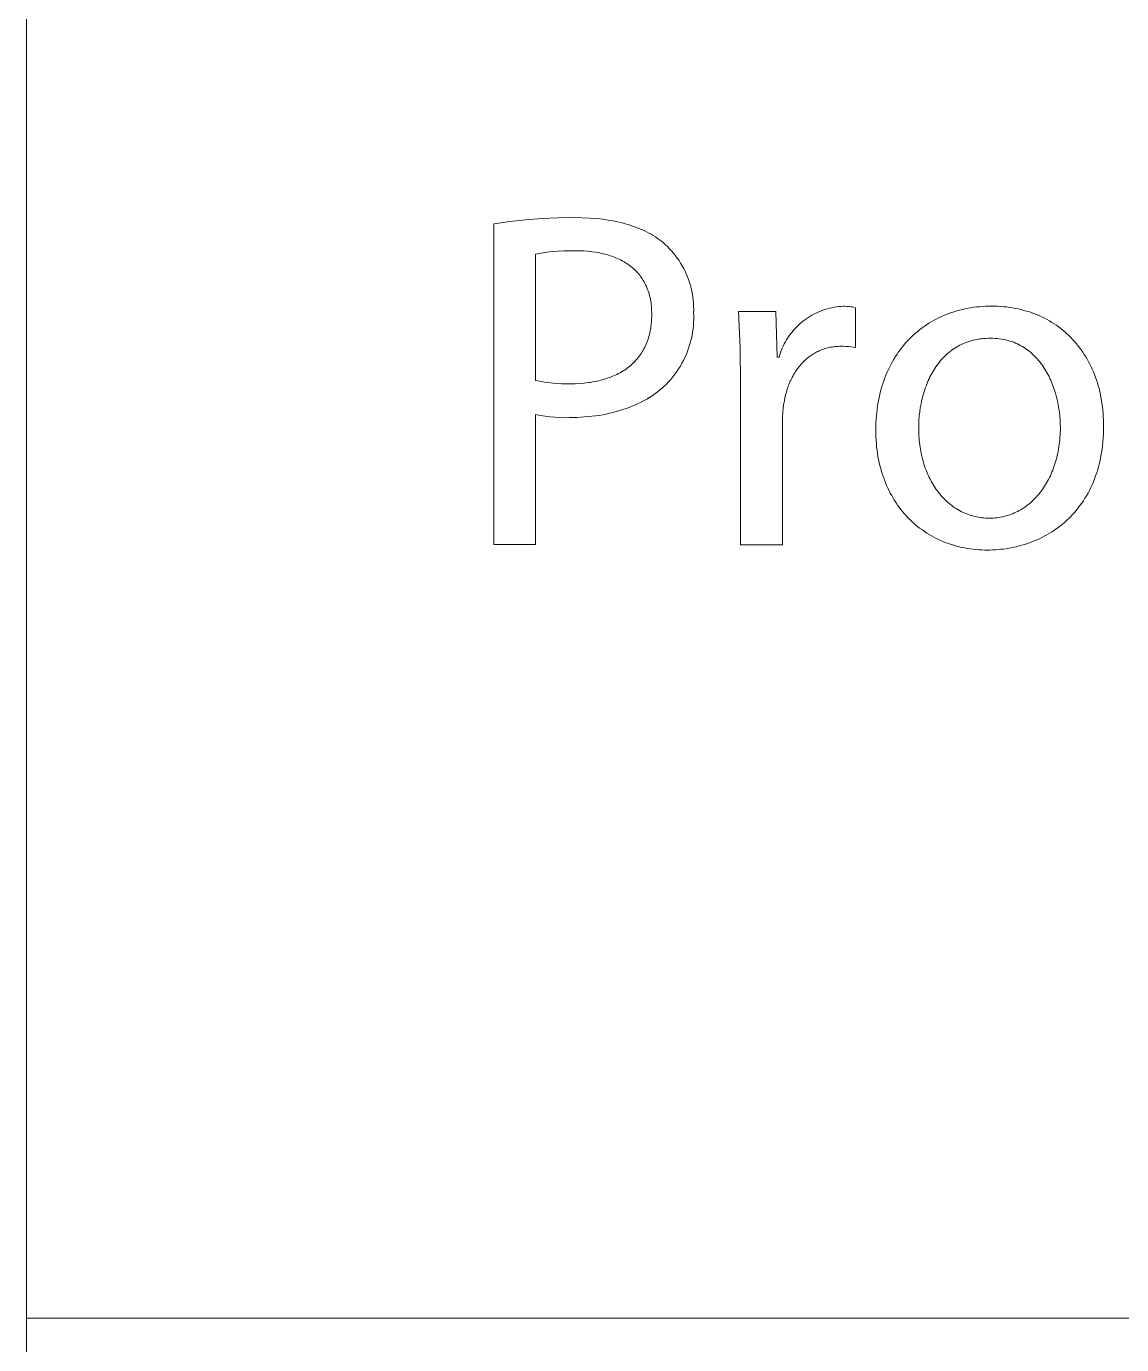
# Model space of a CAD drawing. Header units: millimetres. Extents: x 974 to 5700, y -47 to 3256.
# Drawn here: x 3913.9 to 4021.6, y 82.9 to 212.3 of the extents above; entities that cross this region are included whole.
import ezdxf

# ---------------------------------------------------------------- set-up
doc = ezdxf.new("R2010")
doc.units = ezdxf.units.MM
doc.header["$MEASUREMENT"] = 0
doc.layers.add('Domyślny', color=7, linetype='Continuous', true_color=0x000000)

msp = doc.modelspace()

# ---------------------------------------------------------------- linework, layer by layer
at = {"layer": 'Domyślny', "color": 18, "lineweight": 15, "true_color": 0x000000}
for p, q in [((3913.94, -46.62), (3913.94, 481.76)), ((3959.87, 192.93), (3961.44, 193.16)), ((3959.87, 161.42), (3959.87, 192.93)), ((3961.44, 193.16), (3963.02, 193.33)), ((3963.02, 193.33), (3964.6, 193.46)), ((3964.6, 193.46), (3966.19, 193.53)), ((3966.19, 193.53), (3967.78, 193.54)), ((3967.78, 193.54), (3968.53, 193.53)), ((3968.53, 193.53), (3969.25, 193.5)), ((3969.25, 193.5), (3969.95, 193.45)), ((3969.95, 193.45), (3970.29, 193.41)), ((3970.29, 193.41), (3970.63, 193.37)), ((3970.63, 193.37), (3970.95, 193.32)), ((3970.95, 193.32), (3971.28, 193.27)), ((3971.28, 193.27), (3971.59, 193.21)), ((3971.59, 193.21), (3971.9, 193.15)), ((3971.9, 193.15), (3972.2, 193.09)), ((3972.2, 193.09), (3972.49, 193.01)), ((3972.49, 193.01), (3972.78, 192.94)), ((3972.78, 192.94), (3973.07, 192.85)), ((3973.07, 192.85), (3973.34, 192.77)), ((3973.34, 192.77), (3973.61, 192.68)), ((3973.61, 192.68), (3973.88, 192.58)), ((3973.88, 192.58), (3974.13, 192.48)), ((3974.13, 192.48), (3974.38, 192.37)), ((3974.38, 192.37), (3974.63, 192.26)), ((3974.63, 192.26), (3974.86, 192.14)), ((3974.86, 192.14), (3975.1, 192.02)), ((3975.1, 192.02), (3975.32, 191.9)), ((3975.32, 191.9), (3975.54, 191.77)), ((3975.54, 191.77), (3975.75, 191.64)), ((3975.75, 191.64), (3975.96, 191.5)), ((3975.96, 191.5), (3976.16, 191.36)), ((3976.16, 191.36), (3976.35, 191.21)), ((3976.35, 191.21), (3976.54, 191.06)), ((3976.54, 191.06), (3976.72, 190.9)), ((3976.72, 190.9), (3976.93, 190.7)), ((3976.93, 190.7), (3977.14, 190.48)), ((3977.14, 190.48), (3977.34, 190.26)), ((3964.53, 190.04), (3963.98, 189.94)), ((3963.98, 189.94), (3963.98, 177.55)), ((3965.08, 190.13), (3964.53, 190.04)), ((3965.64, 190.2), (3965.08, 190.13)), ((3966.19, 190.25), (3965.64, 190.2)), ((3966.75, 190.28), (3966.19, 190.25)), ((3967.31, 190.29), (3966.75, 190.28)), ((3967.87, 190.29), (3967.31, 190.29)), ((3968.29, 190.28), (3967.87, 190.29)), ((3968.7, 190.26), (3968.29, 190.28)), ((3969.1, 190.23), (3968.7, 190.26)), ((3969.49, 190.19), (3969.1, 190.23)), ((3969.88, 190.14), (3969.49, 190.19)), ((3970.06, 190.11), (3969.88, 190.14)), ((3970.25, 190.07), (3970.06, 190.11)), ((3970.43, 190.03), (3970.25, 190.07)), ((3970.61, 189.99), (3970.43, 190.03)), ((3970.78, 189.95), (3970.61, 189.99)), ((3970.96, 189.9), (3970.78, 189.95)), ((3971.13, 189.85), (3970.96, 189.9)), ((3971.3, 189.8), (3971.13, 189.85)), ((3971.46, 189.75), (3971.3, 189.8)), ((3971.62, 189.69), (3971.46, 189.75)), ((3971.78, 189.63), (3971.62, 189.69)), ((3971.94, 189.56), (3971.78, 189.63)), ((3972.09, 189.49), (3971.94, 189.56)), ((3972.24, 189.42), (3972.09, 189.49)), ((3972.39, 189.35), (3972.24, 189.42)), ((3972.53, 189.27), (3972.39, 189.35)), ((3972.67, 189.19), (3972.53, 189.27)), ((3972.81, 189.11), (3972.67, 189.19)), ((3972.95, 189.02), (3972.81, 189.11)), ((3977.34, 190.26), (3977.54, 190.04)), ((3977.54, 190.04), (3977.72, 189.8)), ((3977.72, 189.8), (3977.9, 189.56)), ((3977.9, 189.56), (3978.07, 189.32)), ((3978.07, 189.32), (3978.23, 189.06)), ((3978.23, 189.06), (3978.38, 188.81)), ((3973.08, 188.93), (3972.95, 189.02)), ((3973.21, 188.84), (3973.08, 188.93)), ((3973.33, 188.74), (3973.21, 188.84)), ((3973.45, 188.65), (3973.33, 188.74)), ((3973.57, 188.54), (3973.45, 188.65)), ((3973.69, 188.44), (3973.57, 188.54)), ((3973.8, 188.33), (3973.69, 188.44)), ((3973.91, 188.22), (3973.8, 188.33)), ((3974.01, 188.11), (3973.91, 188.22)), ((3974.11, 187.99), (3974.01, 188.11)), ((3974.21, 187.87), (3974.11, 187.99)), ((3974.3, 187.75), (3974.21, 187.87)), ((3974.39, 187.62), (3974.3, 187.75)), ((3978.38, 188.81), (3978.53, 188.55)), ((3978.53, 188.55), (3978.66, 188.28)), ((3978.66, 188.28), (3978.78, 188.01)), ((3978.78, 188.01), (3978.9, 187.73)), ((3978.9, 187.73), (3979, 187.45)), ((3974.48, 187.49), (3974.39, 187.62)), ((3974.56, 187.36), (3974.48, 187.49)), ((3974.64, 187.22), (3974.56, 187.36)), ((3974.72, 187.08), (3974.64, 187.22)), ((3974.79, 186.94), (3974.72, 187.08)), ((3974.86, 186.79), (3974.79, 186.94)), ((3974.92, 186.65), (3974.86, 186.79)), ((3974.98, 186.49), (3974.92, 186.65)), ((3975.04, 186.34), (3974.98, 186.49)), ((3979, 187.45), (3979.1, 187.17)), ((3979.1, 187.17), (3979.19, 186.88)), ((3979.19, 186.88), (3979.26, 186.6)), ((3979.26, 186.6), (3979.33, 186.3)), ((3975.09, 186.18), (3975.04, 186.34)), ((3975.14, 186.02), (3975.09, 186.18)), ((3975.18, 185.86), (3975.14, 186.02)), ((3975.22, 185.69), (3975.18, 185.86)), ((3975.26, 185.52), (3975.22, 185.69)), ((3975.29, 185.34), (3975.26, 185.52)), ((3975.32, 185.17), (3975.29, 185.34)), ((3975.34, 184.99), (3975.32, 185.17)), ((3979.33, 186.3), (3979.38, 186.01)), ((3979.38, 186.01), (3979.43, 185.72)), ((3979.43, 185.72), (3979.46, 185.42)), ((3979.46, 185.42), (3979.49, 185.12)), ((3975.36, 184.8), (3975.34, 184.99)), ((3975.37, 184.62), (3975.36, 184.8)), ((3975.38, 184.43), (3975.37, 184.62)), ((3975.39, 184.23), (3975.38, 184.43)), ((3975.39, 184.04), (3975.39, 184.23)), ((3975.39, 183.83), (3975.39, 184.04)), ((3979.49, 185.12), (3979.5, 184.82)), ((3979.5, 184.82), (3979.51, 184.53)), ((3979.51, 184.53), (3979.5, 184.23)), ((3979.5, 184.23), (3979.51, 183.9)), ((3979.51, 183.9), (3979.51, 183.58)), ((3984.07, 180.74), (3983.92, 184.32)), ((3983.92, 184.32), (3987.57, 184.32)), ((3987.57, 184.32), (3987.71, 179.83)), ((3990.92, 183.83), (3991.13, 183.95)), ((3991.13, 183.95), (3991.33, 184.06)), ((3991.33, 184.06), (3991.54, 184.17)), ((3991.54, 184.17), (3991.75, 184.26)), ((3991.75, 184.26), (3991.97, 184.35)), ((3991.97, 184.35), (3992.19, 184.44)), ((3992.19, 184.44), (3992.41, 184.51)), ((3992.41, 184.51), (3992.63, 184.58)), ((3992.63, 184.58), (3992.86, 184.64)), ((3992.86, 184.64), (3993.08, 184.69)), ((3993.08, 184.69), (3993.31, 184.74)), ((3993.31, 184.74), (3993.54, 184.77)), ((3993.54, 184.77), (3993.77, 184.8)), ((3993.77, 184.8), (3994.01, 184.82)), ((3994.01, 184.82), (3994.24, 184.83)), ((3994.24, 184.83), (3994.41, 184.83)), ((3994.41, 184.83), (3994.58, 184.82)), ((3994.58, 184.82), (3994.75, 184.81)), ((3994.75, 184.81), (3994.92, 184.78)), ((3994.92, 184.78), (3995.09, 184.76)), ((3995.09, 184.76), (3995.25, 184.73)), ((3995.25, 184.73), (3995.42, 184.69)), ((3995.42, 184.69), (3995.42, 180.77)), ((4003.82, 183.81), (4004.07, 183.92)), ((4004.07, 183.92), (4004.33, 184.02)), ((4004.33, 184.02), (4004.58, 184.12)), ((4004.58, 184.12), (4004.84, 184.21)), ((4004.84, 184.21), (4005.11, 184.3)), ((4005.11, 184.3), (4005.37, 184.38)), ((4005.37, 184.38), (4005.64, 184.45)), ((4005.64, 184.45), (4005.91, 184.52)), ((4005.91, 184.52), (4006.19, 184.58)), ((4006.19, 184.58), (4006.47, 184.64)), ((4006.47, 184.64), (4006.75, 184.68)), ((4006.75, 184.68), (4007.03, 184.73)), ((4007.03, 184.73), (4007.31, 184.76)), ((4007.31, 184.76), (4007.6, 184.79)), ((4007.6, 184.79), (4007.89, 184.81)), ((4007.89, 184.81), (4008.18, 184.83)), ((4008.18, 184.83), (4008.48, 184.84)), ((4008.48, 184.84), (4008.77, 184.84)), ((4008.77, 184.84), (4009.08, 184.84)), ((4009.08, 184.84), (4009.38, 184.83)), ((4009.38, 184.83), (4009.68, 184.81)), ((4009.68, 184.81), (4009.98, 184.79)), ((4009.98, 184.79), (4010.27, 184.76)), ((4010.27, 184.76), (4010.56, 184.72)), ((4010.56, 184.72), (4010.85, 184.68)), ((4010.85, 184.68), (4011.13, 184.62)), ((4011.13, 184.62), (4011.41, 184.57)), ((4011.41, 184.57), (4011.69, 184.5)), ((4011.69, 184.5), (4011.96, 184.43)), ((4011.96, 184.43), (4012.23, 184.36)), ((4012.23, 184.36), (4012.5, 184.27)), ((4012.5, 184.27), (4012.76, 184.18)), ((4012.76, 184.18), (4013.01, 184.09)), ((4013.01, 184.09), (4013.27, 183.99)), ((4013.27, 183.99), (4013.52, 183.88)), ((4013.52, 183.88), (4013.76, 183.77)), ((3975.25, 182.48), (3975.29, 182.66)), ((3975.29, 182.66), (3975.31, 182.85)), ((3975.31, 182.85), (3975.34, 183.04)), ((3975.34, 183.04), (3975.36, 183.24)), ((3975.36, 183.24), (3975.37, 183.43)), ((3975.37, 183.43), (3975.38, 183.63)), ((3975.38, 183.63), (3975.39, 183.83)), ((3979.45, 182.61), (3979.4, 182.29)), ((3979.48, 182.93), (3979.45, 182.61)), ((3979.5, 183.26), (3979.48, 182.93)), ((3979.51, 183.58), (3979.5, 183.26)), ((3989.33, 182.48), (3989.48, 182.65)), ((3989.48, 182.65), (3989.64, 182.82)), ((3989.64, 182.82), (3989.81, 182.98)), ((3989.81, 182.98), (3989.98, 183.14)), ((3989.98, 183.14), (3990.16, 183.29)), ((3990.16, 183.29), (3990.35, 183.44)), ((3990.35, 183.44), (3990.53, 183.57)), ((3990.53, 183.57), (3990.73, 183.71)), ((3990.73, 183.71), (3990.92, 183.83)), ((4001.73, 182.54), (4001.95, 182.7)), ((4001.95, 182.7), (4002.17, 182.86)), ((4002.17, 182.86), (4002.39, 183.01)), ((4002.39, 183.01), (4002.62, 183.16)), ((4002.62, 183.16), (4002.86, 183.3)), ((4002.86, 183.3), (4003.09, 183.44)), ((4003.09, 183.44), (4003.33, 183.57)), ((4003.33, 183.57), (4003.57, 183.69)), ((4003.57, 183.69), (4003.82, 183.81)), ((4013.76, 183.77), (4014, 183.65)), ((4014, 183.65), (4014.24, 183.52)), ((4014.24, 183.52), (4014.47, 183.39)), ((4014.47, 183.39), (4014.7, 183.25)), ((4014.7, 183.25), (4014.93, 183.11)), ((4014.93, 183.11), (4015.15, 182.96)), ((4015.15, 182.96), (4015.36, 182.81)), ((4015.36, 182.81), (4015.58, 182.65)), ((4015.58, 182.65), (4015.78, 182.48)), ((3974.84, 181.11), (3974.91, 181.27)), ((3974.91, 181.27), (3974.97, 181.44)), ((3974.97, 181.44), (3975.03, 181.6)), ((3975.03, 181.6), (3975.08, 181.77)), ((3975.08, 181.77), (3975.13, 181.95)), ((3975.13, 181.95), (3975.18, 182.12)), ((3975.18, 182.12), (3975.22, 182.3)), ((3975.22, 182.3), (3975.25, 182.48)), ((3979.2, 181.34), (3979.11, 181.03)), ((3979.28, 181.65), (3979.2, 181.34)), ((3979.35, 181.97), (3979.28, 181.65)), ((3979.4, 182.29), (3979.35, 181.97)), ((3988.41, 181.13), (3988.52, 181.34)), ((3988.52, 181.34), (3988.64, 181.54)), ((3988.64, 181.54), (3988.76, 181.74)), ((3988.76, 181.74), (3988.89, 181.93)), ((3988.89, 181.93), (3989.03, 182.12)), ((3989.03, 182.12), (3989.18, 182.3)), ((3989.18, 182.3), (3989.33, 182.48)), ((4000.34, 181.23), (4000.53, 181.43)), ((4000.53, 181.43), (4000.72, 181.63)), ((4000.72, 181.63), (4000.91, 181.83)), ((4000.91, 181.83), (4001.11, 182.01)), ((4001.11, 182.01), (4001.31, 182.19)), ((4001.31, 182.19), (4001.52, 182.37)), ((4001.52, 182.37), (4001.73, 182.54)), ((4006.39, 181.32), (4006.2, 181.25)), ((4006.58, 181.38), (4006.39, 181.32)), ((4006.77, 181.44), (4006.58, 181.38)), ((4006.96, 181.49), (4006.77, 181.44)), ((4007.16, 181.54), (4006.96, 181.49)), ((4007.37, 181.58), (4007.16, 181.54)), ((4007.58, 181.62), (4007.37, 181.58)), ((4007.79, 181.64), (4007.58, 181.62)), ((4008, 181.67), (4007.79, 181.64)), ((4008.22, 181.68), (4008, 181.67)), ((4008.45, 181.69), (4008.22, 181.68)), ((4008.68, 181.7), (4008.45, 181.69)), ((4008.91, 181.69), (4008.68, 181.7)), ((4009.13, 181.68), (4008.91, 181.69)), ((4009.35, 181.66), (4009.13, 181.68)), ((4009.57, 181.64), (4009.35, 181.66)), ((4009.78, 181.61), (4009.57, 181.64)), ((4009.98, 181.57), (4009.78, 181.61)), ((4010.19, 181.53), (4009.98, 181.57)), ((4010.39, 181.48), (4010.19, 181.53)), ((4010.58, 181.42), (4010.39, 181.48)), ((4010.77, 181.36), (4010.58, 181.42)), ((4010.96, 181.29), (4010.77, 181.36)), ((4011.14, 181.22), (4010.96, 181.29)), ((4015.78, 182.48), (4015.98, 182.31)), ((4015.98, 182.31), (4016.18, 182.14)), ((4016.18, 182.14), (4016.38, 181.95)), ((4016.38, 181.95), (4016.56, 181.77)), ((4016.56, 181.77), (4016.75, 181.58)), ((4016.75, 181.58), (4016.93, 181.38)), ((4016.93, 181.38), (4017.1, 181.18)), ((3974.18, 179.95), (3974.27, 180.08)), ((3974.27, 180.08), (3974.37, 180.22)), ((3974.37, 180.22), (3974.46, 180.36)), ((3974.46, 180.36), (3974.54, 180.5)), ((3974.54, 180.5), (3974.62, 180.65)), ((3974.62, 180.65), (3974.7, 180.8)), ((3974.7, 180.8), (3974.77, 180.96)), ((3974.77, 180.96), (3974.84, 181.11)), ((3978.79, 180.11), (3978.65, 179.81)), ((3978.91, 180.41), (3978.79, 180.11)), ((3979.01, 180.72), (3978.91, 180.41)), ((3979.11, 181.03), (3979.01, 180.72)), ((3984.1, 177.17), (3984.07, 180.74)), ((3987.9, 179.83), (3987.96, 180.05)), ((3987.96, 180.05), (3988.04, 180.27)), ((3988.04, 180.27), (3988.12, 180.49)), ((3988.12, 180.49), (3988.21, 180.71)), ((3988.21, 180.71), (3988.31, 180.92)), ((3988.31, 180.92), (3988.41, 181.13)), ((3990.99, 179.97), (3990.89, 179.89)), ((3991.09, 180.04), (3990.99, 179.97)), ((3991.19, 180.1), (3991.09, 180.04)), ((3991.3, 180.17), (3991.19, 180.1)), ((3991.4, 180.23), (3991.3, 180.17)), ((3991.51, 180.29), (3991.4, 180.23)), ((3991.62, 180.35), (3991.51, 180.29)), ((3991.73, 180.4), (3991.62, 180.35)), ((3991.85, 180.46), (3991.73, 180.4)), ((3991.96, 180.51), (3991.85, 180.46)), ((3992.08, 180.55), (3991.96, 180.51)), ((3992.2, 180.6), (3992.08, 180.55)), ((3992.32, 180.64), (3992.2, 180.6)), ((3992.44, 180.68), (3992.32, 180.64)), ((3992.56, 180.71), (3992.44, 180.68)), ((3992.68, 180.74), (3992.56, 180.71)), ((3992.81, 180.77), (3992.68, 180.74)), ((3992.93, 180.8), (3992.81, 180.77)), ((3993.06, 180.82), (3992.93, 180.8)), ((3993.19, 180.84), (3993.06, 180.82)), ((3993.32, 180.86), (3993.19, 180.84)), ((3993.45, 180.87), (3993.32, 180.86)), ((3993.58, 180.89), (3993.45, 180.87)), ((3993.72, 180.89), (3993.58, 180.89)), ((3993.85, 180.9), (3993.72, 180.89)), ((3993.99, 180.9), (3993.85, 180.9)), ((3994.23, 180.9), (3993.99, 180.9)), ((3994.47, 180.89), (3994.23, 180.9)), ((3994.71, 180.87), (3994.47, 180.89)), ((3994.95, 180.85), (3994.71, 180.87)), ((3995.18, 180.81), (3994.95, 180.85)), ((3995.42, 180.77), (3995.18, 180.81)), ((3999.33, 179.89), (3999.49, 180.13)), ((3999.49, 180.13), (3999.65, 180.36)), ((3999.65, 180.36), (3999.82, 180.59)), ((3999.82, 180.59), (3999.99, 180.81)), ((3999.99, 180.81), (4000.16, 181.02)), ((4000.16, 181.02), (4000.34, 181.23)), ((4004.29, 180.03), (4004.15, 179.9)), ((4004.43, 180.16), (4004.29, 180.03)), ((4004.57, 180.28), (4004.43, 180.16)), ((4004.72, 180.4), (4004.57, 180.28)), ((4004.87, 180.51), (4004.72, 180.4)), ((4005.02, 180.62), (4004.87, 180.51)), ((4005.18, 180.73), (4005.02, 180.62)), ((4005.34, 180.83), (4005.18, 180.73)), ((4005.5, 180.92), (4005.34, 180.83)), ((4005.67, 181.01), (4005.5, 180.92)), ((4005.84, 181.09), (4005.67, 181.01)), ((4006.02, 181.17), (4005.84, 181.09)), ((4006.2, 181.25), (4006.02, 181.17)), ((4011.32, 181.14), (4011.14, 181.22)), ((4011.49, 181.05), (4011.32, 181.14)), ((4011.66, 180.96), (4011.49, 181.05)), ((4011.83, 180.87), (4011.66, 180.96)), ((4011.99, 180.77), (4011.83, 180.87)), ((4012.15, 180.66), (4011.99, 180.77)), ((4012.3, 180.55), (4012.15, 180.66)), ((4012.45, 180.44), (4012.3, 180.55)), ((4012.6, 180.32), (4012.45, 180.44)), ((4012.74, 180.2), (4012.6, 180.32)), ((4012.88, 180.07), (4012.74, 180.2)), ((4013.01, 179.94), (4012.88, 180.07)), ((4017.1, 181.18), (4017.27, 180.97)), ((4017.27, 180.97), (4017.43, 180.76)), ((4017.43, 180.76), (4017.59, 180.54)), ((4017.59, 180.54), (4017.75, 180.32)), ((4017.75, 180.32), (4017.89, 180.09)), ((4017.89, 180.09), (4018.04, 179.86)), ((3972.72, 178.57), (3972.86, 178.67)), ((3972.86, 178.67), (3973, 178.77)), ((3973, 178.77), (3973.13, 178.87)), ((3973.13, 178.87), (3973.26, 178.98)), ((3973.26, 178.98), (3973.39, 179.09)), ((3973.39, 179.09), (3973.51, 179.2)), ((3973.51, 179.2), (3973.63, 179.32)), ((3973.63, 179.32), (3973.75, 179.44)), ((3973.75, 179.44), (3973.86, 179.56)), ((3973.86, 179.56), (3973.97, 179.68)), ((3973.97, 179.68), (3974.07, 179.81)), ((3974.07, 179.81), (3974.18, 179.95)), ((3978.03, 178.68), (3977.85, 178.41)), ((3978.2, 178.95), (3978.03, 178.68)), ((3978.36, 179.24), (3978.2, 178.95)), ((3978.51, 179.52), (3978.36, 179.24)), ((3978.65, 179.81), (3978.51, 179.52)), ((3987.71, 179.83), (3987.9, 179.83)), ((3989.73, 178.73), (3989.66, 178.62)), ((3989.81, 178.83), (3989.73, 178.73)), ((3989.89, 178.93), (3989.81, 178.83)), ((3989.97, 179.03), (3989.89, 178.93)), ((3990.06, 179.13), (3989.97, 179.03)), ((3990.14, 179.22), (3990.06, 179.13)), ((3990.23, 179.31), (3990.14, 179.22)), ((3990.32, 179.4), (3990.23, 179.31)), ((3990.41, 179.49), (3990.32, 179.4)), ((3990.5, 179.58), (3990.41, 179.49)), ((3990.59, 179.66), (3990.5, 179.58)), ((3990.69, 179.74), (3990.59, 179.66)), ((3990.79, 179.82), (3990.69, 179.74)), ((3990.89, 179.89), (3990.79, 179.82)), ((3998.64, 178.63), (3998.77, 178.89)), ((3998.77, 178.89), (3998.9, 179.15)), ((3998.9, 179.15), (3999.04, 179.4)), ((3999.04, 179.4), (3999.18, 179.65)), ((3999.18, 179.65), (3999.33, 179.89)), ((4003.2, 178.73), (4003.1, 178.57)), ((4003.31, 178.89), (4003.2, 178.73)), ((4003.42, 179.04), (4003.31, 178.89)), ((4003.53, 179.19), (4003.42, 179.04)), ((4003.65, 179.34), (4003.53, 179.19)), ((4003.77, 179.49), (4003.65, 179.34)), ((4003.89, 179.63), (4003.77, 179.49)), ((4004.02, 179.77), (4003.89, 179.63)), ((4004.15, 179.9), (4004.02, 179.77)), ((4013.14, 179.8), (4013.01, 179.94)), ((4013.27, 179.66), (4013.14, 179.8)), ((4013.39, 179.52), (4013.27, 179.66)), ((4013.51, 179.37), (4013.39, 179.52)), ((4013.63, 179.22), (4013.51, 179.37)), ((4013.74, 179.07), (4013.63, 179.22)), ((4013.85, 178.92), (4013.74, 179.07)), ((4013.96, 178.76), (4013.85, 178.92)), ((4014.06, 178.59), (4013.96, 178.76)), ((4018.04, 179.86), (4018.18, 179.63)), ((4018.18, 179.63), (4018.31, 179.39)), ((4018.31, 179.39), (4018.44, 179.14)), ((4018.44, 179.14), (4018.56, 178.89)), ((4018.56, 178.89), (4018.68, 178.64)), ((3963.98, 177.55), (3964.4, 177.46)), ((3964.4, 177.46), (3964.83, 177.39)), ((3964.83, 177.39), (3965.25, 177.33)), ((3969.38, 177.36), (3969.58, 177.4)), ((3969.58, 177.4), (3969.78, 177.43)), ((3969.78, 177.43), (3969.98, 177.47)), ((3969.98, 177.47), (3970.18, 177.52)), ((3970.18, 177.52), (3970.37, 177.56)), ((3970.37, 177.56), (3970.56, 177.61)), ((3970.56, 177.61), (3970.75, 177.67)), ((3970.75, 177.67), (3970.93, 177.73)), ((3970.93, 177.73), (3971.11, 177.79)), ((3971.11, 177.79), (3971.28, 177.85)), ((3971.28, 177.85), (3971.46, 177.92)), ((3971.46, 177.92), (3971.63, 177.99)), ((3971.63, 177.99), (3971.79, 178.06)), ((3971.79, 178.06), (3971.95, 178.14)), ((3971.95, 178.14), (3972.11, 178.22)), ((3972.11, 178.22), (3972.27, 178.3)), ((3972.27, 178.3), (3972.42, 178.39)), ((3972.42, 178.39), (3972.57, 178.48)), ((3972.57, 178.48), (3972.72, 178.57)), ((3977.05, 177.4), (3976.84, 177.18)), ((3977.26, 177.64), (3977.05, 177.4)), ((3977.47, 177.89), (3977.26, 177.64)), ((3977.67, 178.15), (3977.47, 177.89)), ((3977.85, 178.41), (3977.67, 178.15)), ((3989, 177.47), (3988.94, 177.34)), ((3989.06, 177.59), (3989, 177.47)), ((3989.11, 177.71), (3989.06, 177.59)), ((3989.18, 177.83), (3989.11, 177.71)), ((3989.24, 177.95), (3989.18, 177.83)), ((3989.3, 178.07), (3989.24, 177.95)), ((3989.37, 178.18), (3989.3, 178.07)), ((3989.44, 178.3), (3989.37, 178.18)), ((3989.51, 178.41), (3989.44, 178.3)), ((3989.58, 178.52), (3989.51, 178.41)), ((3989.66, 178.62), (3989.58, 178.52)), ((3998.09, 177.23), (3998.19, 177.52)), ((3998.19, 177.52), (3998.29, 177.81)), ((3998.29, 177.81), (3998.4, 178.08)), ((3998.4, 178.08), (3998.52, 178.36)), ((3998.52, 178.36), (3998.64, 178.63)), ((4002.56, 177.54), (4002.48, 177.36)), ((4002.64, 177.71), (4002.56, 177.54)), ((4002.73, 177.89), (4002.64, 177.71)), ((4002.82, 178.06), (4002.73, 177.89)), ((4002.91, 178.23), (4002.82, 178.06)), ((4003, 178.4), (4002.91, 178.23)), ((4003.1, 178.57), (4003, 178.4)), ((4014.15, 178.43), (4014.06, 178.59)), ((4014.25, 178.26), (4014.15, 178.43)), ((4014.34, 178.09), (4014.25, 178.26)), ((4014.43, 177.92), (4014.34, 178.09)), ((4014.51, 177.75), (4014.43, 177.92)), ((4014.59, 177.57), (4014.51, 177.75)), ((4014.67, 177.39), (4014.59, 177.57)), ((4014.74, 177.21), (4014.67, 177.39)), ((4018.68, 178.64), (4018.79, 178.38)), ((4018.79, 178.38), (4018.89, 178.12)), ((4018.89, 178.12), (4018.99, 177.85)), ((4018.99, 177.85), (4019.09, 177.58)), ((4019.09, 177.58), (4019.18, 177.31)), ((3965.25, 177.33), (3965.68, 177.28)), ((3965.68, 177.28), (3966.11, 177.24)), ((3966.11, 177.24), (3966.54, 177.22)), ((3966.54, 177.22), (3966.97, 177.22)), ((3966.97, 177.22), (3967.4, 177.22)), ((3967.4, 177.22), (3967.86, 177.23)), ((3967.86, 177.23), (3968.31, 177.25)), ((3968.31, 177.25), (3968.74, 177.29)), ((3968.74, 177.29), (3968.96, 177.31)), ((3968.96, 177.31), (3969.17, 177.34)), ((3969.17, 177.34), (3969.38, 177.36)), ((3975.68, 176.22), (3975.43, 176.05)), ((3975.93, 176.4), (3975.68, 176.22)), ((3976.16, 176.59), (3975.93, 176.4)), ((3976.4, 176.78), (3976.16, 176.59)), ((3976.62, 176.98), (3976.4, 176.78)), ((3976.84, 177.18), (3976.62, 176.98)), ((3984.1, 161.41), (3984.1, 177.17)), ((3988.54, 176.13), (3988.47, 175.84)), ((3988.62, 176.41), (3988.54, 176.13)), ((3988.7, 176.68), (3988.62, 176.41)), ((3988.74, 176.82), (3988.7, 176.68)), ((3988.79, 176.95), (3988.74, 176.82)), ((3988.84, 177.08), (3988.79, 176.95)), ((3988.89, 177.21), (3988.84, 177.08)), ((3988.94, 177.34), (3988.89, 177.21)), ((3997.76, 176.02), (3997.83, 176.33)), ((3997.83, 176.33), (3997.91, 176.64)), ((3997.91, 176.64), (3998, 176.94)), ((3998, 176.94), (3998.09, 177.23)), ((4002.09, 176.23), (4002.04, 176.04)), ((4002.15, 176.42), (4002.09, 176.23)), ((4002.21, 176.61), (4002.15, 176.42)), ((4002.27, 176.8), (4002.21, 176.61)), ((4002.34, 176.99), (4002.27, 176.8)), ((4002.41, 177.17), (4002.34, 176.99)), ((4002.48, 177.36), (4002.41, 177.17)), ((4014.81, 177.03), (4014.74, 177.21)), ((4014.88, 176.85), (4014.81, 177.03)), ((4014.94, 176.67), (4014.88, 176.85)), ((4015, 176.48), (4014.94, 176.67)), ((4015.06, 176.29), (4015, 176.48)), ((4015.16, 175.92), (4015.06, 176.29)), ((4019.18, 177.31), (4019.26, 177.03)), ((4019.26, 177.03), (4019.34, 176.74)), ((4019.34, 176.74), (4019.41, 176.46)), ((4019.41, 176.46), (4019.47, 176.17)), ((4019.47, 176.17), (4019.53, 175.87)), ((3972.87, 174.79), (3972.55, 174.68)), ((3973.17, 174.9), (3972.87, 174.79)), ((3973.48, 175.02), (3973.17, 174.9)), ((3973.77, 175.15), (3973.48, 175.02)), ((3974.06, 175.28), (3973.77, 175.15)), ((3974.35, 175.42), (3974.06, 175.28)), ((3974.63, 175.57), (3974.35, 175.42)), ((3974.9, 175.72), (3974.63, 175.57)), ((3975.17, 175.88), (3974.9, 175.72)), ((3975.43, 176.05), (3975.17, 175.88)), ((3988.35, 175.16), (3988.3, 174.78)), ((3988.42, 175.55), (3988.35, 175.16)), ((3988.47, 175.84), (3988.42, 175.55)), ((3997.54, 174.74), (3997.58, 175.07)), ((3997.58, 175.07), (3997.64, 175.39)), ((3997.64, 175.39), (3997.7, 175.71)), ((3997.7, 175.71), (3997.76, 176.02)), ((4001.78, 174.85), (4001.73, 174.45)), ((4001.86, 175.25), (4001.78, 174.85)), ((4001.94, 175.65), (4001.86, 175.25)), ((4001.99, 175.84), (4001.94, 175.65)), ((4002.04, 176.04), (4001.99, 175.84)), ((4015.25, 175.54), (4015.16, 175.92)), ((4015.33, 175.16), (4015.25, 175.54)), ((4015.39, 174.78), (4015.33, 175.16)), ((4019.53, 175.87), (4019.59, 175.57)), ((4019.59, 175.57), (4019.63, 175.27)), ((4019.63, 175.27), (4019.67, 174.96)), ((4019.67, 174.96), (4019.71, 174.65)), ((3964.45, 174.1), (3963.98, 174.19)), ((3963.98, 174.19), (3963.98, 161.42)), ((3964.92, 174.03), (3964.45, 174.1)), ((3965.4, 173.97), (3964.92, 174.03)), ((3965.87, 173.93), (3965.4, 173.97)), ((3966.35, 173.9), (3965.87, 173.93)), ((3966.83, 173.89), (3966.35, 173.9)), ((3967.3, 173.9), (3966.83, 173.89)), ((3967.68, 173.91), (3967.3, 173.9)), ((3968.05, 173.92), (3967.68, 173.91)), ((3968.42, 173.93), (3968.05, 173.92)), ((3968.79, 173.96), (3968.42, 173.93)), ((3969.15, 173.99), (3968.79, 173.96)), ((3969.51, 174.03), (3969.15, 173.99)), ((3969.87, 174.07), (3969.51, 174.03)), ((3970.22, 174.12), (3969.87, 174.07)), ((3970.57, 174.18), (3970.22, 174.12)), ((3970.91, 174.25), (3970.57, 174.18)), ((3971.25, 174.32), (3970.91, 174.25)), ((3971.58, 174.4), (3971.25, 174.32)), ((3971.91, 174.49), (3971.58, 174.4)), ((3972.23, 174.58), (3971.91, 174.49)), ((3972.55, 174.68), (3972.23, 174.58)), ((3988.24, 174), (3988.23, 173.61)), ((3988.23, 173.61), (3988.23, 161.41)), ((3988.26, 174.39), (3988.24, 174)), ((3988.3, 174.78), (3988.26, 174.39)), ((3997.42, 173.37), (3997.44, 173.72)), ((3997.44, 173.72), (3997.47, 174.06)), ((3997.47, 174.06), (3997.5, 174.4)), ((3997.5, 174.4), (3997.54, 174.74)), ((4001.65, 173.63), (4001.63, 173.23)), ((4001.68, 174.04), (4001.65, 173.63)), ((4001.73, 174.45), (4001.68, 174.04)), ((4015.45, 174.4), (4015.39, 174.78)), ((4015.49, 174.02), (4015.45, 174.4)), ((4015.52, 173.65), (4015.49, 174.02)), ((4015.53, 173.28), (4015.52, 173.65)), ((4019.71, 174.65), (4019.74, 174.34)), ((4019.74, 174.34), (4019.76, 174.03)), ((4019.76, 174.03), (4019.78, 173.71)), ((4019.78, 173.71), (4019.79, 173.38)), ((3997.41, 173.02), (3997.42, 173.37)), ((3997.41, 172.66), (3997.41, 173.02)), ((3997.41, 172.32), (3997.41, 172.66)), ((3997.42, 171.99), (3997.41, 172.32)), ((4001.63, 173.23), (4001.63, 172.82)), ((4001.63, 172.82), (4001.63, 172.59)), ((4001.63, 172.59), (4001.63, 172.35)), ((4001.63, 172.35), (4001.64, 172.12)), ((4015.5, 171.96), (4015.52, 172.2)), ((4015.52, 172.2), (4015.53, 172.43)), ((4015.54, 172.91), (4015.53, 173.28)), ((4015.53, 172.43), (4015.54, 172.67)), ((4015.54, 172.67), (4015.54, 172.91)), ((4019.77, 172.28), (4019.75, 171.9)), ((4019.78, 172.66), (4019.77, 172.28)), ((4019.79, 173.06), (4019.78, 172.66)), ((4019.79, 173.38), (4019.79, 173.06)), ((3997.44, 171.66), (3997.42, 171.99)), ((3997.46, 171.34), (3997.44, 171.66)), ((3997.49, 171.02), (3997.46, 171.34)), ((3997.53, 170.7), (3997.49, 171.02)), ((4001.64, 172.12), (4001.66, 171.9)), ((4001.66, 171.9), (4001.68, 171.67)), ((4001.68, 171.67), (4001.7, 171.45)), ((4001.7, 171.45), (4001.73, 171.22)), ((4001.73, 171.22), (4001.76, 171)), ((4001.76, 171), (4001.79, 170.79)), ((4015.37, 170.83), (4015.4, 171.05)), ((4015.4, 171.05), (4015.43, 171.27)), ((4015.43, 171.27), (4015.46, 171.5)), ((4015.46, 171.5), (4015.49, 171.73)), ((4015.49, 171.73), (4015.5, 171.96)), ((4019.68, 171.16), (4019.64, 170.8)), ((4019.72, 171.52), (4019.68, 171.16)), ((4019.75, 171.9), (4019.72, 171.52)), ((3997.57, 170.39), (3997.53, 170.7)), ((3997.62, 170.08), (3997.57, 170.39)), ((3997.68, 169.78), (3997.62, 170.08)), ((3997.74, 169.48), (3997.68, 169.78)), ((4001.79, 170.79), (4001.83, 170.57)), ((4001.83, 170.57), (4001.87, 170.36)), ((4001.87, 170.36), (4001.92, 170.15)), ((4001.92, 170.15), (4001.97, 169.94)), ((4001.97, 169.94), (4002.02, 169.74)), ((4002.02, 169.74), (4002.08, 169.53)), ((4015.07, 169.55), (4015.13, 169.76)), ((4015.13, 169.76), (4015.19, 169.96)), ((4015.19, 169.96), (4015.24, 170.18)), ((4015.24, 170.18), (4015.28, 170.39)), ((4015.28, 170.39), (4015.33, 170.61)), ((4015.33, 170.61), (4015.37, 170.83)), ((4019.46, 169.76), (4019.38, 169.43)), ((4019.53, 170.1), (4019.46, 169.76)), ((4019.59, 170.45), (4019.53, 170.1)), ((4019.64, 170.8), (4019.59, 170.45)), ((3997.81, 169.18), (3997.74, 169.48)), ((3997.89, 168.89), (3997.81, 169.18)), ((3997.97, 168.61), (3997.89, 168.89)), ((3998.06, 168.32), (3997.97, 168.61)), ((3998.15, 168.05), (3998.06, 168.32)), ((4002.08, 169.53), (4002.14, 169.33)), ((4002.14, 169.33), (4002.2, 169.14)), ((4002.2, 169.14), (4002.27, 168.94)), ((4002.27, 168.94), (4002.34, 168.75)), ((4002.34, 168.75), (4002.42, 168.56)), ((4002.42, 168.56), (4002.5, 168.37)), ((4002.5, 168.37), (4002.58, 168.19)), ((4014.56, 168.19), (4014.64, 168.38)), ((4014.64, 168.38), (4014.72, 168.56)), ((4014.72, 168.56), (4014.8, 168.75)), ((4014.8, 168.75), (4014.87, 168.95)), ((4014.87, 168.95), (4014.94, 169.15)), ((4014.94, 169.15), (4015.01, 169.35)), ((4015.01, 169.35), (4015.07, 169.55)), ((4019.11, 168.48), (4019.01, 168.17)), ((4019.21, 168.79), (4019.11, 168.48)), ((4019.3, 169.11), (4019.21, 168.79)), ((4019.38, 169.43), (4019.3, 169.11)), ((3998.25, 167.77), (3998.15, 168.05)), ((3998.36, 167.51), (3998.25, 167.77)), ((3998.47, 167.24), (3998.36, 167.51)), ((3998.58, 166.98), (3998.47, 167.24)), ((4002.58, 168.19), (4002.66, 168.01)), ((4002.66, 168.01), (4002.75, 167.84)), ((4002.75, 167.84), (4002.84, 167.66)), ((4002.84, 167.66), (4002.94, 167.49)), ((4002.94, 167.49), (4003.04, 167.33)), ((4003.04, 167.33), (4003.14, 167.16)), ((4003.14, 167.16), (4003.24, 167)), ((4013.88, 166.99), (4013.99, 167.15)), ((4013.99, 167.15), (4014.09, 167.32)), ((4014.09, 167.32), (4014.19, 167.48)), ((4014.19, 167.48), (4014.29, 167.66)), ((4014.29, 167.66), (4014.38, 167.83)), ((4014.38, 167.83), (4014.47, 168.01)), ((4014.47, 168.01), (4014.56, 168.19)), ((4018.53, 167.02), (4018.4, 166.75)), ((4018.66, 167.3), (4018.53, 167.02)), ((4018.79, 167.58), (4018.66, 167.3)), ((4018.9, 167.87), (4018.79, 167.58)), ((4019.01, 168.17), (4018.9, 167.87)), ((3998.71, 166.73), (3998.58, 166.98)), ((3998.83, 166.48), (3998.71, 166.73)), ((3998.97, 166.24), (3998.83, 166.48)), ((3999.1, 166), (3998.97, 166.24)), ((3999.25, 165.76), (3999.1, 166)), ((3999.4, 165.53), (3999.25, 165.76)), ((4003.24, 167), (4003.35, 166.85)), ((4003.35, 166.85), (4003.46, 166.69)), ((4003.46, 166.69), (4003.57, 166.54)), ((4003.57, 166.54), (4003.69, 166.4)), ((4003.69, 166.4), (4003.81, 166.26)), ((4003.81, 166.26), (4003.93, 166.12)), ((4003.93, 166.12), (4004.06, 165.98)), ((4004.06, 165.98), (4004.19, 165.85)), ((4004.19, 165.85), (4004.32, 165.73)), ((4004.32, 165.73), (4004.45, 165.6)), ((4012.8, 165.71), (4012.93, 165.84)), ((4012.93, 165.84), (4013.06, 165.97)), ((4013.06, 165.97), (4013.19, 166.1)), ((4013.19, 166.1), (4013.31, 166.24)), ((4013.31, 166.24), (4013.43, 166.39)), ((4013.43, 166.39), (4013.55, 166.53)), ((4013.55, 166.53), (4013.66, 166.68)), ((4013.66, 166.68), (4013.78, 166.83)), ((4013.78, 166.83), (4013.88, 166.99)), ((4017.8, 165.72), (4017.64, 165.48)), ((4017.96, 165.97), (4017.8, 165.72)), ((4018.11, 166.22), (4017.96, 165.97)), ((4018.26, 166.48), (4018.11, 166.22)), ((4018.4, 166.75), (4018.26, 166.48)), ((3999.55, 165.31), (3999.4, 165.53)), ((3999.71, 165.09), (3999.55, 165.31)), ((3999.87, 164.87), (3999.71, 165.09)), ((4000.04, 164.66), (3999.87, 164.87)), ((4000.21, 164.46), (4000.04, 164.66)), ((4000.39, 164.26), (4000.21, 164.46)), ((4004.45, 165.6), (4004.59, 165.48)), ((4004.59, 165.48), (4004.73, 165.37)), ((4004.73, 165.37), (4004.87, 165.26)), ((4004.87, 165.26), (4005.02, 165.15)), ((4005.02, 165.15), (4005.16, 165.05)), ((4005.16, 165.05), (4005.31, 164.96)), ((4005.31, 164.96), (4005.46, 164.86)), ((4005.46, 164.86), (4005.62, 164.78)), ((4005.62, 164.78), (4005.78, 164.69)), ((4005.78, 164.69), (4005.93, 164.61)), ((4005.93, 164.61), (4006.1, 164.54)), ((4006.1, 164.54), (4006.26, 164.47)), ((4006.26, 164.47), (4006.43, 164.4)), ((4010.7, 164.4), (4010.86, 164.46)), ((4010.86, 164.46), (4011.02, 164.53)), ((4011.02, 164.53), (4011.18, 164.61)), ((4011.18, 164.61), (4011.34, 164.68)), ((4011.34, 164.68), (4011.5, 164.77)), ((4011.5, 164.77), (4011.65, 164.85)), ((4011.65, 164.85), (4011.8, 164.95)), ((4011.8, 164.95), (4011.95, 165.04)), ((4011.95, 165.04), (4012.1, 165.14)), ((4012.1, 165.14), (4012.24, 165.25)), ((4012.24, 165.25), (4012.39, 165.36)), ((4012.39, 165.36), (4012.53, 165.47)), ((4012.53, 165.47), (4012.66, 165.59)), ((4012.66, 165.59), (4012.8, 165.71)), ((4016.94, 164.59), (4016.75, 164.38)), ((4017.12, 164.8), (4016.94, 164.59)), ((4017.3, 165.02), (4017.12, 164.8)), ((4017.47, 165.25), (4017.3, 165.02)), ((4017.64, 165.48), (4017.47, 165.25)), ((4000.57, 164.07), (4000.39, 164.26)), ((4000.76, 163.88), (4000.57, 164.07)), ((4000.95, 163.69), (4000.76, 163.88)), ((4001.15, 163.52), (4000.95, 163.69)), ((4001.35, 163.34), (4001.15, 163.52)), ((4001.55, 163.18), (4001.35, 163.34)), ((4001.76, 163.01), (4001.55, 163.18)), ((4006.43, 164.4), (4006.59, 164.34)), ((4006.59, 164.34), (4006.77, 164.29)), ((4006.77, 164.29), (4006.94, 164.24)), ((4006.94, 164.24), (4007.11, 164.19)), ((4007.11, 164.19), (4007.29, 164.15)), ((4007.29, 164.15), (4007.47, 164.12)), ((4007.47, 164.12), (4007.65, 164.09)), ((4007.65, 164.09), (4007.83, 164.06)), ((4007.83, 164.06), (4008.02, 164.05)), ((4008.02, 164.05), (4008.2, 164.03)), ((4008.2, 164.03), (4008.39, 164.02)), ((4008.39, 164.02), (4008.58, 164.02)), ((4008.58, 164.02), (4008.77, 164.02)), ((4008.77, 164.02), (4008.95, 164.03)), ((4008.95, 164.03), (4009.13, 164.04)), ((4009.13, 164.04), (4009.31, 164.06)), ((4009.31, 164.06), (4009.49, 164.09)), ((4009.49, 164.09), (4009.67, 164.12)), ((4009.67, 164.12), (4009.85, 164.15)), ((4009.85, 164.15), (4010.02, 164.19)), ((4010.02, 164.19), (4010.19, 164.24)), ((4010.19, 164.24), (4010.36, 164.29)), ((4010.36, 164.29), (4010.53, 164.34)), ((4010.53, 164.34), (4010.7, 164.4)), ((4015.54, 163.27), (4015.32, 163.1)), ((4015.75, 163.44), (4015.54, 163.27)), ((4015.96, 163.61), (4015.75, 163.44)), ((4016.16, 163.8), (4015.96, 163.61)), ((4016.36, 163.99), (4016.16, 163.8)), ((4016.56, 164.18), (4016.36, 163.99)), ((4016.75, 164.38), (4016.56, 164.18)), ((4001.98, 162.86), (4001.76, 163.01)), ((4002.19, 162.71), (4001.98, 162.86)), ((4002.41, 162.56), (4002.19, 162.71)), ((4002.64, 162.42), (4002.41, 162.56)), ((4002.87, 162.29), (4002.64, 162.42)), ((4003.1, 162.16), (4002.87, 162.29)), ((4003.33, 162.04), (4003.1, 162.16)), ((4003.57, 161.93), (4003.33, 162.04)), ((4003.81, 161.82), (4003.57, 161.93)), ((4013.24, 161.89), (4013, 161.79)), ((4013.48, 162), (4013.24, 161.89)), ((4013.72, 162.12), (4013.48, 162)), ((4013.96, 162.24), (4013.72, 162.12)), ((4014.2, 162.37), (4013.96, 162.24)), ((4014.43, 162.51), (4014.2, 162.37)), ((4014.66, 162.65), (4014.43, 162.51)), ((4014.88, 162.79), (4014.66, 162.65)), ((4015.1, 162.94), (4014.88, 162.79)), ((4015.32, 163.1), (4015.1, 162.94)), ((3963.98, 161.42), (3959.87, 161.42)), ((3988.23, 161.41), (3984.1, 161.41)), ((4004.06, 161.71), (4003.81, 161.82)), ((4004.31, 161.61), (4004.06, 161.71)), ((4004.56, 161.52), (4004.31, 161.61)), ((4004.82, 161.44), (4004.56, 161.52)), ((4005.08, 161.36), (4004.82, 161.44)), ((4005.34, 161.28), (4005.08, 161.36)), ((4005.6, 161.21), (4005.34, 161.28)), ((4005.87, 161.15), (4005.6, 161.21)), ((4006.14, 161.1), (4005.87, 161.15)), ((4006.41, 161.05), (4006.14, 161.1)), ((4006.69, 161.01), (4006.41, 161.05)), ((4006.97, 160.97), (4006.69, 161.01)), ((4007.25, 160.94), (4006.97, 160.97)), ((4007.53, 160.92), (4007.25, 160.94)), ((4007.82, 160.9), (4007.53, 160.92)), ((4008.1, 160.89), (4007.82, 160.9)), ((4008.39, 160.89), (4008.1, 160.89)), ((4008.65, 160.89), (4008.39, 160.89)), ((4008.91, 160.9), (4008.65, 160.89)), ((4009.17, 160.91), (4008.91, 160.9)), ((4009.43, 160.93), (4009.17, 160.91)), ((4009.69, 160.96), (4009.43, 160.93)), ((4009.95, 160.99), (4009.69, 160.96)), ((4010.21, 161.02), (4009.95, 160.99)), ((4010.47, 161.06), (4010.21, 161.02)), ((4010.73, 161.11), (4010.47, 161.06)), ((4010.98, 161.16), (4010.73, 161.11)), ((4011.24, 161.22), (4010.98, 161.16)), ((4011.5, 161.29), (4011.24, 161.22)), ((4011.75, 161.36), (4011.5, 161.29)), ((4012, 161.43), (4011.75, 161.36)), ((4012.25, 161.51), (4012, 161.43)), ((4012.5, 161.6), (4012.25, 161.51)), ((4012.75, 161.69), (4012.5, 161.6)), ((4013, 161.79), (4012.75, 161.69)), ((3913.94, 85.46), (5695.69, 85.46))]:
    msp.add_line(p, q, dxfattribs=at)

doc.saveas('drawing.dxf')
